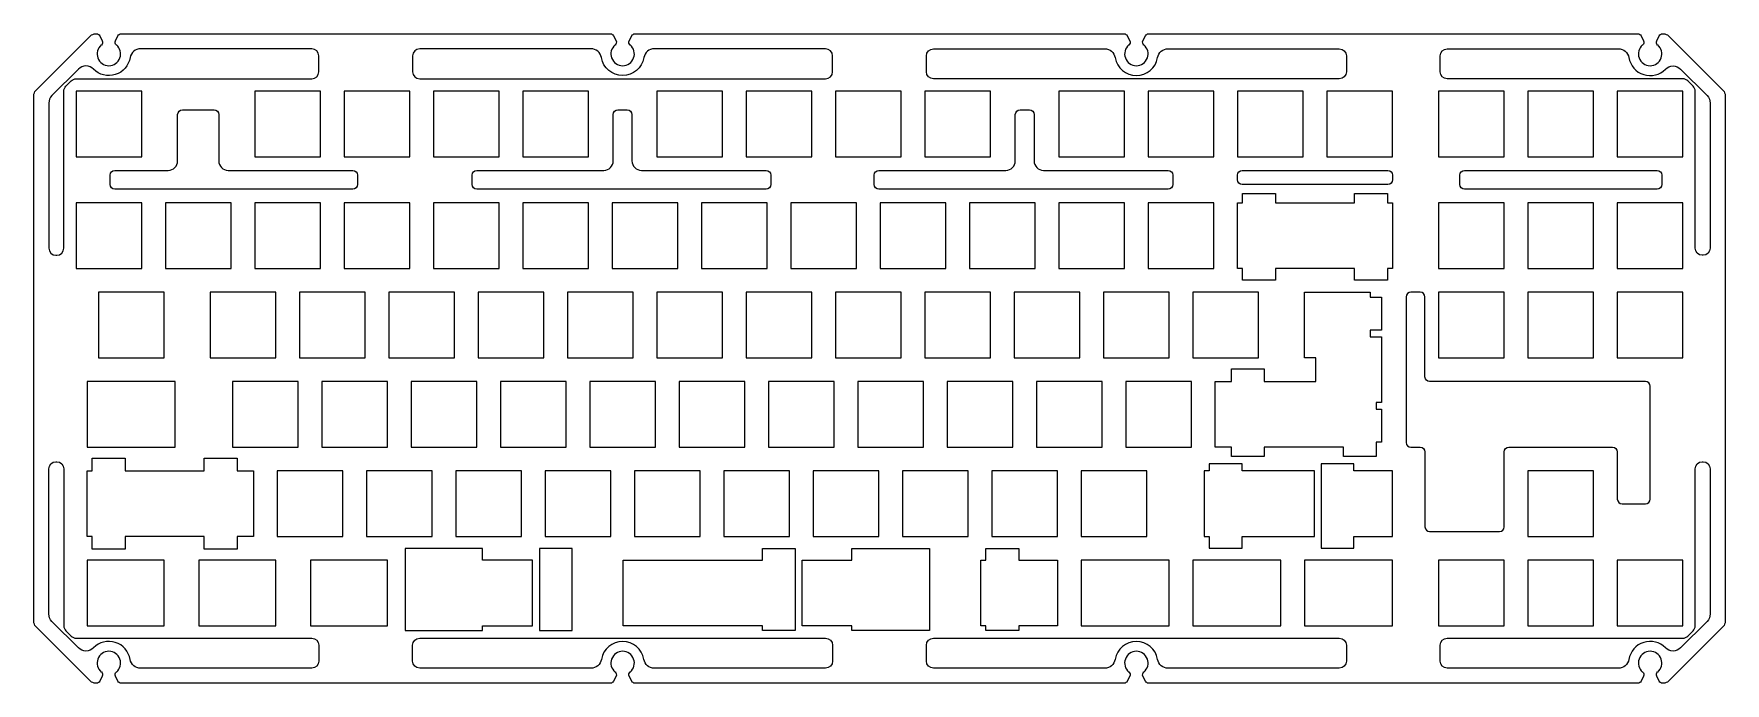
# Model space of a CAD drawing. Header units: millimetres. Extents: x -180 to 180, y -69 to 69.
import ezdxf

# ---------------------------------------------------------------- set-up
doc = ezdxf.new("R2010")
doc.units = ezdxf.units.MM
doc.layers.add('HMKB-80-UNI', color=7, linetype='Continuous')

msp = doc.modelspace()

# ---------------------------------------------------------------- linework, layer by layer
at = {"layer": 'HMKB-80-UNI'}
for p, q in [((-179.87, 57.15), (-168.25, 68.77)), ((-167.18, 69.21), (-166.92, 69.21)), ((-166.25, 68.79), (-165.72, 67.73)), ((-162.89, 67.73), (-162.36, 68.79)), ((-161.69, 69.21), (-57.38, 69.21)), ((-56.71, 68.79), (-56.18, 67.73)), ((-53.35, 67.73), (-52.83, 68.79)), ((-52.16, 69.21), (52.16, 69.21)), ((52.83, 68.79), (53.35, 67.73)), ((56.18, 67.73), (56.71, 68.79)), ((57.38, 69.21), (161.69, 69.21)), ((162.36, 68.79), (162.89, 67.73)), ((165.72, 67.73), (166.25, 68.79)), ((166.92, 69.21), (167.18, 69.21)), ((168.25, 68.77), (179.87, 57.15)), ((-121.04, 66.01), (-157.55, 66.01)), ((-61.52, 66.01), (-98.04, 66.01)), ((-11.5, 66.01), (-48.02, 66.01)), ((11.5, 66.01), (48.02, 66.01)), ((61.52, 66.01), (98.04, 66.01)), ((121.04, 66.01), (157.55, 66.01)), ((-170.79, 61.7), (-176.45, 56.04)), ((-119.54, 61.11), (-119.54, 64.51)), ((-99.54, 64.51), (-99.54, 61.11)), ((-10, 61.11), (-10, 64.51)), ((10, 61.11), (10, 64.51)), ((99.54, 64.51), (99.54, 61.11)), ((119.54, 61.11), (119.54, 64.51)), ((170.79, 61.7), (176.45, 56.04)), ((-173.47, 58.05), (-172.35, 59.17)), ((-171.28, 59.61), (-121.04, 59.61)), ((-98.04, 59.61), (-11.5, 59.61)), ((98.04, 59.61), (11.5, 59.61)), ((171.28, 59.61), (121.04, 59.61)), ((173.47, 58.05), (172.35, 59.17)), ((-180.31, -56.08), (-180.31, 56.08)), ((-177.11, 54.45), (-177.11, 23.5)), ((-173.91, 23.5), (-173.91, 56.98)), ((173.91, 23.5), (173.91, 56.98)), ((177.11, 54.45), (177.11, 23.5)), ((180.31, 56.08), (180.31, -56.08)), ((-149.64, 42.1), (-149.64, 52.01)), ((-148.64, 53.01), (-141.88, 53.01)), ((-140.88, 52.01), (-140.88, 42.1)), ((-56.77, 42.1), (-56.77, 52.01)), ((-55.77, 53.01), (-53.77, 53.01)), ((-52.77, 52.01), (-52.77, 42.1)), ((28.96, 42.1), (28.96, 52.01)), ((29.96, 53.01), (31.96, 53.01)), ((32.96, 52.01), (32.96, 42.1)), ((-163.04, 40.1), (-151.64, 40.1)), ((-138.88, 40.1), (-112.29, 40.1)), ((-85.86, 40.1), (-58.77, 40.1)), ((-50.77, 40.1), (-24.18, 40.1)), ((-0.13, 40.1), (26.96, 40.1)), ((34.96, 40.1), (61.54, 40.1)), ((77.34, 40.1), (108.39, 40.1)), ((124.73, 40.1), (165.78, 40.1)), ((-164.04, 37.1), (-164.04, 39.1)), ((-112.29, 36.1), (-163.04, 36.1)), ((-111.29, 39.1), (-111.29, 37.1)), ((-86.86, 37.1), (-86.86, 39.1)), ((-24.18, 36.1), (-85.86, 36.1)), ((-23.18, 39.1), (-23.18, 37.1)), ((-1.13, 37.1), (-1.13, 39.1)), ((61.54, 36.1), (-0.13, 36.1)), ((62.54, 39.1), (62.54, 37.1)), ((76.34, 38.1), (76.34, 39.1)), ((108.39, 37.1), (77.34, 37.1)), ((109.39, 39.1), (109.39, 38.1)), ((123.73, 37.1), (123.73, 39.1)), ((165.78, 36.1), (124.73, 36.1)), ((166.78, 39.1), (166.78, 37.1)), ((-175.61, 22), (-175.41, 22)), ((175.61, 22), (175.41, 22)), ((112.3, 13.14), (112.3, -17.91)), ((115.3, 14.14), (113.3, 14.14)), ((116.3, -3.91), (116.3, 13.14)), ((163.31, -4.91), (117.3, -4.91)), ((164.31, -29.96), (164.31, -5.91)), ((113.3, -18.91), (115.3, -18.91)), ((116.3, -19.91), (116.3, -35.91)), ((133.21, -35.91), (133.21, -19.91)), ((134.21, -18.91), (156.31, -18.91)), ((157.31, -19.91), (157.31, -29.96)), ((-177.11, -54.45), (-177.11, -23.5)), ((-175.61, -22), (-175.41, -22)), ((-173.91, -23.5), (-173.91, -56.98)), ((173.91, -56.98), (173.91, -23.5)), ((175.41, -22), (175.61, -22)), ((177.11, -23.5), (177.11, -54.45)), ((158.31, -30.96), (163.31, -30.96)), ((117.3, -36.91), (132.21, -36.91)), ((-168.25, -68.77), (-179.87, -57.15)), ((-170.79, -61.7), (-176.45, -56.04)), ((179.87, -57.15), (168.25, -68.77)), ((176.45, -56.04), (170.79, -61.7)), ((-173.47, -58.05), (-172.35, -59.17)), ((-171.28, -59.61), (-121.04, -59.61)), ((-119.54, -61.11), (-119.54, -64.51)), ((-99.54, -64.51), (-99.54, -61.11)), ((-98.04, -59.61), (-11.5, -59.61)), ((-10, -61.11), (-10, -64.51)), ((10, -64.51), (10, -61.11)), ((11.5, -59.61), (98.04, -59.61)), ((99.54, -61.11), (99.54, -64.51)), ((119.54, -64.51), (119.54, -61.11)), ((121.04, -59.61), (171.28, -59.61)), ((172.35, -59.17), (173.47, -58.05)), ((-165.72, -67.73), (-166.25, -68.79)), ((-162.36, -68.79), (-162.89, -67.73)), ((-121.04, -66.01), (-157.55, -66.01)), ((-61.52, -66.01), (-98.04, -66.01)), ((-56.18, -67.73), (-56.71, -68.79)), ((-52.83, -68.79), (-53.35, -67.73)), ((-11.5, -66.01), (-48.02, -66.01)), ((48.02, -66.01), (11.5, -66.01)), ((53.35, -67.73), (52.83, -68.79)), ((56.71, -68.79), (56.18, -67.73)), ((98.04, -66.01), (61.52, -66.01)), ((157.55, -66.01), (121.04, -66.01)), ((162.89, -67.73), (162.36, -68.79)), ((166.25, -68.79), (165.72, -67.73)), ((-166.92, -69.21), (-167.18, -69.21)), ((-57.38, -69.21), (-161.69, -69.21)), ((52.16, -69.21), (-52.16, -69.21)), ((161.69, -69.21), (57.38, -69.21)), ((167.18, -69.21), (166.92, -69.21))]:
    msp.add_line(p, q, dxfattribs=at)
for points in [[(-157.31, 43.01), (-157.31, 57.01), (-171.31, 57.01), (-171.31, 43.01)], [(-119.21, 43.01), (-119.21, 57.01), (-133.21, 57.01), (-133.21, 43.01)], [(-100.16, 43.01), (-100.16, 57.01), (-114.16, 57.01), (-114.16, 43.01)], [(-81.11, 43.01), (-81.11, 57.01), (-95.11, 57.01), (-95.11, 43.01)], [(-62.06, 43.01), (-62.06, 57.01), (-76.06, 57.01), (-76.06, 43.01)], [(-33.48, 43.01), (-33.48, 57.01), (-47.48, 57.01), (-47.48, 43.01)], [(-14.43, 43.01), (-14.43, 57.01), (-28.43, 57.01), (-28.43, 43.01)], [(4.62, 43.01), (4.62, 57.01), (-9.38, 57.01), (-9.38, 43.01)], [(23.67, 43.01), (23.67, 57.01), (9.67, 57.01), (9.67, 43.01)], [(52.24, 43.01), (52.24, 57.01), (38.24, 57.01), (38.24, 43.01)], [(71.29, 43.01), (71.29, 57.01), (57.29, 57.01), (57.29, 43.01)], [(90.34, 43.01), (90.34, 57.01), (76.34, 57.01), (76.34, 43.01)], [(109.39, 43.01), (109.39, 57.01), (95.39, 57.01), (95.39, 43.01)], [(133.21, 43.01), (133.21, 57.01), (119.21, 57.01), (119.21, 43.01)], [(152.26, 43.01), (152.26, 57.01), (138.26, 57.01), (138.26, 43.01)], [(171.31, 43.01), (171.31, 57.01), (157.31, 57.01), (157.31, 43.01)], [(-171.31, 19.19), (-157.31, 19.19), (-157.31, 33.19), (-171.31, 33.19)], [(-138.26, 19.19), (-138.26, 33.19), (-152.26, 33.19), (-152.26, 19.19)], [(-119.21, 19.19), (-119.21, 33.19), (-133.21, 33.19), (-133.21, 19.19)], [(-100.16, 19.19), (-100.16, 33.19), (-114.16, 33.19), (-114.16, 19.19)], [(-81.11, 19.19), (-81.11, 33.19), (-95.11, 33.19), (-95.11, 19.19)], [(-62.06, 19.19), (-62.06, 33.19), (-76.06, 33.19), (-76.06, 19.19)], [(-43.01, 19.19), (-43.01, 33.19), (-57.01, 33.19), (-57.01, 19.19)], [(-23.96, 19.19), (-23.96, 33.19), (-37.96, 33.19), (-37.96, 19.19)], [(-4.91, 19.19), (-4.91, 33.19), (-18.91, 33.19), (-18.91, 19.19)], [(14.14, 19.19), (14.14, 33.19), (0.14, 33.19), (0.14, 19.19)], [(33.19, 19.19), (33.19, 33.19), (19.19, 33.19), (19.19, 19.19)], [(52.24, 19.19), (52.24, 33.19), (38.24, 33.19), (38.24, 19.19)], [(71.29, 19.19), (71.29, 33.19), (57.29, 33.19), (57.29, 19.19)], [(101.31, 33.19), (101.31, 35.19), (108.31, 35.19), (108.31, 33.19), (109.39, 33.19), (109.39, 19.19), (108.31, 19.19), (108.31, 16.69), (101.31, 16.69), (101.31, 19.19), (84.43, 19.19), (84.43, 16.69), (77.43, 16.69), (77.43, 19.19), (76.34, 19.19), (76.34, 33.19), (77.43, 33.19), (77.43, 35.19), (84.43, 35.19), (84.43, 33.19)], [(133.21, 19.19), (133.21, 33.19), (119.21, 33.19), (119.21, 19.19)], [(152.26, 19.19), (152.26, 33.19), (138.26, 33.19), (138.26, 19.19)], [(171.31, 19.19), (171.31, 33.19), (157.31, 33.19), (157.31, 19.19)], [(-166.54, 0.14), (-152.54, 0.14), (-152.54, 14.14), (-166.54, 14.14)], [(-128.73, 0.14), (-128.73, 14.14), (-142.73, 14.14), (-142.73, 0.14)], [(-109.68, 0.14), (-109.68, 14.14), (-123.68, 14.14), (-123.68, 0.14)], [(-90.63, 0.14), (-90.63, 14.14), (-104.63, 14.14), (-104.63, 0.14)], [(-71.58, 0.14), (-71.58, 14.14), (-85.58, 14.14), (-85.58, 0.14)], [(-52.53, 0.14), (-52.53, 14.14), (-66.53, 14.14), (-66.53, 0.14)], [(-33.48, 0.14), (-33.48, 14.14), (-47.48, 14.14), (-47.48, 0.14)], [(-14.43, 0.14), (-14.43, 14.14), (-28.43, 14.14), (-28.43, 0.14)], [(4.62, 0.14), (4.62, 14.14), (-9.38, 14.14), (-9.38, 0.14)], [(23.67, 0.14), (23.67, 14.14), (9.67, 14.14), (9.67, 0.14)], [(42.72, 0.14), (42.72, 14.14), (28.72, 14.14), (28.72, 0.14)], [(61.77, 0.14), (61.77, 14.14), (47.77, 14.14), (47.77, 0.14)], [(80.82, 0.14), (80.82, 14.14), (66.82, 14.14), (66.82, 0.14)], [(105.93, -10.82), (107.01, -10.82), (107.01, -17.82), (105.93, -17.82), (105.93, -20.91), (98.93, -20.91), (98.93, -18.91), (82.05, -18.91), (82.05, -20.91), (75.05, -20.91), (75.05, -18.91), (71.58, -18.91), (71.58, -4.91), (75.05, -4.91), (75.05, -2.21), (82.05, -2.21), (82.05, -4.91), (93.01, -4.91), (93.01, 0.14), (90.63, 0.14), (90.63, 14.14), (104.63, 14.14), (104.63, 13.06), (107.01, 13.06), (107.01, 6.06), (104.63, 6.06), (104.63, 4.62), (107.01, 4.62), (107.01, -9.38), (105.93, -9.38)], [(133.21, 0.14), (133.21, 14.14), (119.21, 14.14), (119.21, 0.14)], [(152.26, 0.14), (152.26, 14.14), (138.26, 14.14), (138.26, 0.14)], [(171.31, 0.14), (171.31, 14.14), (157.31, 14.14), (157.31, 0.14)], [(-168.93, -18.91), (-150.16, -18.91), (-150.16, -4.91), (-168.93, -4.91)], [(-123.97, -18.91), (-123.97, -4.91), (-137.97, -4.91), (-137.97, -18.91)], [(-104.92, -18.91), (-104.92, -4.91), (-118.92, -4.91), (-118.92, -18.91)], [(-85.87, -18.91), (-85.87, -4.91), (-99.87, -4.91), (-99.87, -18.91)], [(-66.82, -18.91), (-66.82, -4.91), (-80.82, -4.91), (-80.82, -18.91)], [(-47.77, -18.91), (-47.77, -4.91), (-61.77, -4.91), (-61.77, -18.91)], [(-28.72, -18.91), (-28.72, -4.91), (-42.72, -4.91), (-42.72, -18.91)], [(-9.67, -18.91), (-9.67, -4.91), (-23.67, -4.91), (-23.67, -18.91)], [(9.38, -18.91), (9.38, -4.91), (-4.62, -4.91), (-4.62, -18.91)], [(28.43, -18.91), (28.43, -4.91), (14.43, -4.91), (14.43, -18.91)], [(47.48, -18.91), (47.48, -4.91), (33.48, -4.91), (33.48, -18.91)], [(66.53, -18.91), (66.53, -4.91), (52.53, -4.91), (52.53, -18.91)], [(-167.84, -23.96), (-167.84, -21.26), (-160.84, -21.26), (-160.84, -23.96), (-143.96, -23.96), (-143.96, -21.26), (-136.96, -21.26), (-136.96, -23.96), (-133.49, -23.96), (-133.49, -37.96), (-136.96, -37.96), (-136.96, -40.66), (-143.96, -40.66), (-143.96, -37.96), (-160.84, -37.96), (-160.84, -40.66), (-167.84, -40.66), (-167.84, -37.96), (-168.93, -37.96), (-168.93, -23.96)], [(-114.44, -37.96), (-114.44, -23.96), (-128.44, -23.96), (-128.44, -37.96)], [(-95.39, -37.96), (-95.39, -23.96), (-109.39, -23.96), (-109.39, -37.96)], [(-76.34, -37.96), (-76.34, -23.96), (-90.34, -23.96), (-90.34, -37.96)], [(-57.29, -37.96), (-57.29, -23.96), (-71.29, -23.96), (-71.29, -37.96)], [(-38.24, -37.96), (-38.24, -23.96), (-52.24, -23.96), (-52.24, -37.96)], [(-19.19, -37.96), (-19.19, -23.96), (-33.19, -23.96), (-33.19, -37.96)], [(-0.14, -37.96), (-0.14, -23.96), (-14.14, -23.96), (-14.14, -37.96)], [(18.91, -37.96), (18.91, -23.96), (4.91, -23.96), (4.91, -37.96)], [(37.96, -37.96), (37.96, -23.96), (23.96, -23.96), (23.96, -37.96)], [(57.01, -37.96), (57.01, -23.96), (43.01, -23.96), (43.01, -37.96)], [(77.29, -23.96), (77.29, -22.46), (70.29, -22.46), (70.29, -23.96), (69.2, -23.96), (69.2, -37.96), (70.29, -37.96), (70.29, -40.46), (77.29, -40.46), (77.29, -37.96), (92.73, -37.96), (92.73, -23.96)], [(101.16, -23.96), (101.16, -22.46), (94.16, -22.46), (94.16, -40.46), (101.16, -40.46), (101.16, -37.96), (109.39, -37.96), (109.39, -23.96)], [(152.26, -37.96), (152.26, -23.96), (138.26, -23.96), (138.26, -37.96)], [(-168.93, -57.01), (-152.54, -57.01), (-152.54, -43.01), (-168.93, -43.01)], [(-145.11, -57.01), (-128.73, -57.01), (-128.73, -43.01), (-145.11, -43.01)], [(-121.3, -57.01), (-104.92, -57.01), (-104.92, -43.01), (-121.3, -43.01)], [(-101.1, -40.51), (-101.1, -58.01), (-84.61, -58.01), (-84.61, -57.01), (-73.96, -57.01), (-73.96, -43.01), (-84.61, -43.01), (-84.61, -40.51)], [(-72.52, -58.01), (-65.52, -58.01), (-65.52, -40.51), (-72.52, -40.51)], [(-54.62, -43.01), (-24.96, -43.01), (-24.96, -40.51), (-17.96, -40.51), (-17.96, -58.01), (-24.96, -58.01), (-24.96, -57.01), (-54.62, -57.01)], [(-16.52, -43.01), (-5.88, -43.01), (-5.88, -40.51), (10.64, -40.51), (10.64, -58.01), (-5.88, -58.01), (-5.88, -57.01), (-16.52, -57.01)], [(21.58, -43.01), (22.69, -43.01), (22.69, -40.51), (29.69, -40.51), (29.69, -43.01), (37.96, -43.01), (37.96, -57.01), (29.69, -57.01), (29.69, -58.01), (22.69, -58.01), (22.69, -57.01), (21.58, -57.01)], [(43.01, -57.01), (61.77, -57.01), (61.77, -43.01), (43.01, -43.01)], [(66.82, -57.01), (85.58, -57.01), (85.58, -43.01), (66.82, -43.01)], [(90.63, -57.01), (109.39, -57.01), (109.39, -43.01), (90.63, -43.01)], [(133.21, -57.01), (133.21, -43.01), (119.21, -43.01), (119.21, -57.01)], [(152.26, -57.01), (152.26, -43.01), (138.26, -43.01), (138.26, -57.01)], [(171.31, -57.01), (171.31, -43.01), (157.31, -43.01), (157.31, -57.01)]]:
    msp.add_lwpolyline(points, close=True, dxfattribs=at)
at = {"layer": 'HMKB-80-UNI', "extrusion": (0, 0, -1)}
for centre, radius, start, end in [((167.18, 67.71), 1.5, 45, 90), ((166.92, 68.46), 0.75, 90, 153.4349), ((161.69, 68.46), 0.75, 26.5651, 90), ((57.38, 68.46), 0.75, 90, 153.4349), ((52.16, 68.46), 0.75, 26.5651, 90), ((-52.16, 68.46), 0.75, 90, 153.4349), ((-57.38, 68.46), 0.75, 26.5651, 90), ((-161.69, 68.46), 0.75, 90, 153.4349), ((-166.92, 68.46), 0.75, 26.5651, 90), ((-167.18, 67.71), 1.5, 90, 135), ((166.39, 67.4), 0.75, 153.4349, 230.0926), ((162.22, 67.4), 0.75, 309.9074, 26.5651), ((56.85, 67.4), 0.75, 153.4349, 230.0926), ((52.68, 67.4), 0.75, 309.9074, 26.5651), ((-11.5, 64.51), 1.5, 0, 90), ((-48.02, 63.76), 2.25, 90, 170.3352), ((-52.68, 67.4), 0.75, 153.4349, 230.0926), ((-56.85, 67.4), 0.75, 309.9074, 26.5651), ((-61.52, 63.76), 2.25, 9.6648, 90), ((-98.04, 64.51), 1.5, 90, 180), ((-121.04, 64.51), 1.5, 0, 90), ((-157.55, 63.76), 2.25, 90, 170.3352), ((-162.22, 67.4), 0.75, 153.4349, 230.0926), ((-166.39, 67.4), 0.75, 309.9074, 26.5651), ((164.31, 64.91), 4.6, 189.6648, 315.5473), ((54.77, 64.91), 4.6, 189.6648, 350.3352), ((-169.2, 60.11), 2.25, 44.4527, 135), ((172.41, 56.98), 1.5, 360, 45), ((171.28, 58.11), 1.5, 45, 90), ((-11.5, 61.11), 1.5, 270, 360), ((-98.04, 61.11), 1.5, 180, 270), ((-121.04, 61.11), 1.5, 270, 360), ((178.81, 56.08), 1.5, 0, 45), ((-174.86, 54.45), 2.25, 135, 180), ((-178.81, 56.08), 1.5, 135, 180), ((148.64, 52.01), 1, 360, 90), ((141.88, 52.01), 1, 90, 180), ((55.77, 52.01), 1, 360, 90), ((53.77, 52.01), 1, 90, 180), ((-29.96, 52.01), 1, 360, 90), ((-31.96, 52.01), 1, 90, 180), ((163.04, 39.1), 1, 0, 90), ((112.29, 39.1), 1, 90, 180), ((85.86, 39.1), 1, 360, 90), ((24.18, 39.1), 1, 90, 180), ((0.13, 39.1), 1, 360, 90), ((-61.54, 39.1), 1, 90, 180), ((-77.34, 39.1), 1, 360, 90), ((-108.39, 39.1), 1, 90, 180), ((-124.73, 39.1), 1, 360, 90), ((-165.78, 39.1), 1, 90, 180), ((163.04, 37.1), 1, 270, 0), ((112.29, 37.1), 1, 180, 270), ((85.86, 37.1), 1, 270, 0), ((24.18, 37.1), 1, 180, 270), ((0.13, 37.1), 1, 270, 0), ((-61.54, 37.1), 1, 180, 270), ((-77.34, 38.1), 1, 270, 0), ((-108.39, 38.1), 1, 180, 270), ((-124.73, 37.1), 1, 270, 0), ((-165.78, 37.1), 1, 180, 270), ((-175.41, 23.5), 1.5, 270, 0), ((-175.61, 23.5), 1.5, 180, 270), ((-117.3, -3.91), 1, 270, 0), ((-115.3, -19.91), 1, 90, 180), ((-134.21, -19.91), 1, 0, 90), ((-156.31, -19.91), 1, 90, 180), ((175.61, -23.5), 1.5, 360, 90), ((175.41, -23.5), 1.5, 90, 180), ((-175.41, -23.5), 1.5, 0, 90), ((-175.61, -23.5), 1.5, 90, 180), ((178.81, -56.08), 1.5, 315, 360), ((174.86, -54.45), 2.25, 315, 0), ((-174.86, -54.45), 2.25, 180, 225), ((-178.81, -56.08), 1.5, 180, 225), ((121.04, -61.11), 1.5, 90, 180), ((98.04, -61.11), 1.5, 0, 90), ((11.5, -61.11), 1.5, 90, 180), ((-11.5, -61.11), 1.5, 0, 90), ((-98.04, -61.11), 1.5, 90, 180), ((-121.04, -61.11), 1.5, 0, 90), ((169.2, -60.11), 2.25, 224.4527, 315), ((157.55, -63.76), 2.25, 270, 350.3352), ((121.04, -64.51), 1.5, 180, 270), ((98.04, -64.51), 1.5, 270, 0), ((61.52, -63.76), 2.25, 189.6648, 270), ((48.02, -63.76), 2.25, 270, 350.3352), ((11.5, -64.51), 1.5, 180, 270), ((-11.5, -64.51), 1.5, 270, 0), ((-48.02, -63.76), 2.25, 189.6648, 270), ((-61.52, -63.76), 2.25, 270, 350.3352), ((-98.04, -64.51), 1.5, 180, 270), ((-121.04, -64.51), 1.5, 270, 0), ((-157.55, -63.76), 2.25, 189.6648, 270), ((-169.2, -60.11), 2.25, 225, 315.5473), ((166.39, -67.4), 0.75, 129.9074, 206.5651), ((162.22, -67.4), 0.75, 333.4349, 50.0926), ((56.85, -67.4), 0.75, 129.9074, 206.5651), ((52.68, -67.4), 0.75, 333.4349, 50.0926), ((-52.68, -67.4), 0.75, 129.9074, 206.5651), ((-56.85, -67.4), 0.75, 333.4349, 50.0926), ((-162.22, -67.4), 0.75, 129.9074, 206.5651), ((-166.39, -67.4), 0.75, 333.4349, 50.0926), ((167.18, -67.71), 1.5, 270, 315), ((166.92, -68.46), 0.75, 206.5651, 270), ((161.69, -68.46), 0.75, 270, 333.4349), ((57.38, -68.46), 0.75, 206.5651, 270), ((52.16, -68.46), 0.75, 270, 333.4349), ((-52.16, -68.46), 0.75, 206.5651, 270), ((-57.38, -68.46), 0.75, 270, 333.4349), ((-161.69, -68.46), 0.75, 206.5651, 270), ((-166.92, -68.46), 0.75, 270, 333.4349), ((-167.18, -67.71), 1.5, 225, 270)]:
    msp.add_arc(centre, radius, start, end, dxfattribs=at)
at = {"layer": 'HMKB-80-UNI'}
for centre, radius, start, end in [((-164.31, 64.91), 2.5, 129.9074, 50.0926), ((-157.55, 63.76), 2.25, 90, 170.3352), ((-121.04, 64.51), 1.5, 360, 90), ((-98.04, 64.51), 1.5, 90, 180), ((-61.52, 63.76), 2.25, 9.6648, 90), ((-54.77, 64.91), 2.5, 129.9074, 50.0926), ((-48.02, 63.76), 2.25, 90, 170.3352), ((-11.5, 64.51), 1.5, 0, 90), ((54.77, 64.91), 2.5, 129.9074, 50.0926), ((164.31, 64.91), 2.5, 129.9074, 50.0926), ((-169.2, 60.11), 2.25, 44.4527, 135), ((54.77, 64.91), 4.6, 189.6648, 350.3352), ((164.31, 64.91), 4.6, 189.6648, 315.5473), ((-121.04, 61.11), 1.5, 270, 0), ((-98.04, 61.11), 1.5, 180, 270), ((-11.5, 61.11), 1.5, 270, 0), ((171.28, 58.11), 1.5, 45, 90), ((172.41, 56.98), 1.5, 360, 45), ((-174.86, 54.45), 2.25, 135, 180), ((-151.64, 42.1), 2, 270, 0), ((-138.88, 42.1), 2, 180, 270), ((-58.77, 42.1), 2, 270, 0), ((-50.77, 42.1), 2, 180, 270), ((26.96, 42.1), 2, 270, 0), ((34.96, 42.1), 2, 180, 270), ((-175.61, 23.5), 1.5, 180, 270), ((-175.41, 23.5), 1.5, 270, 0), ((113.3, 13.14), 1, 90, 180), ((115.3, 13.14), 1, 0, 90), ((163.31, -5.91), 1, 0, 90), ((113.3, -17.91), 1, 180, 270), ((158.31, -29.96), 1, 180, 270), ((163.31, -29.96), 1, 270, 0), ((117.3, -35.91), 1, 180, 270), ((132.21, -35.91), 1, 270, 360), ((-172.41, -56.98), 1.5, 180, 225), ((172.41, -56.98), 1.5, 315, 0), ((-171.28, -58.11), 1.5, 225, 270), ((-164.31, -64.91), 4.6, 9.6648, 135.5473), ((-54.77, -64.91), 4.6, 9.6648, 170.3352), ((54.77, -64.91), 4.6, 9.6648, 170.3352), ((164.31, -64.91), 4.6, 44.4527, 170.3352), ((171.28, -58.11), 1.5, 270, 315), ((-164.31, -64.91), 2.5, 309.9074, 230.0926), ((-54.77, -64.91), 2.5, 309.9074, 230.0926), ((54.77, -64.91), 2.5, 309.9074, 230.0926), ((164.31, -64.91), 2.5, 309.9074, 230.0926)]:
    msp.add_arc(centre, radius, start, end, dxfattribs=at)

doc.saveas('drawing.dxf')
